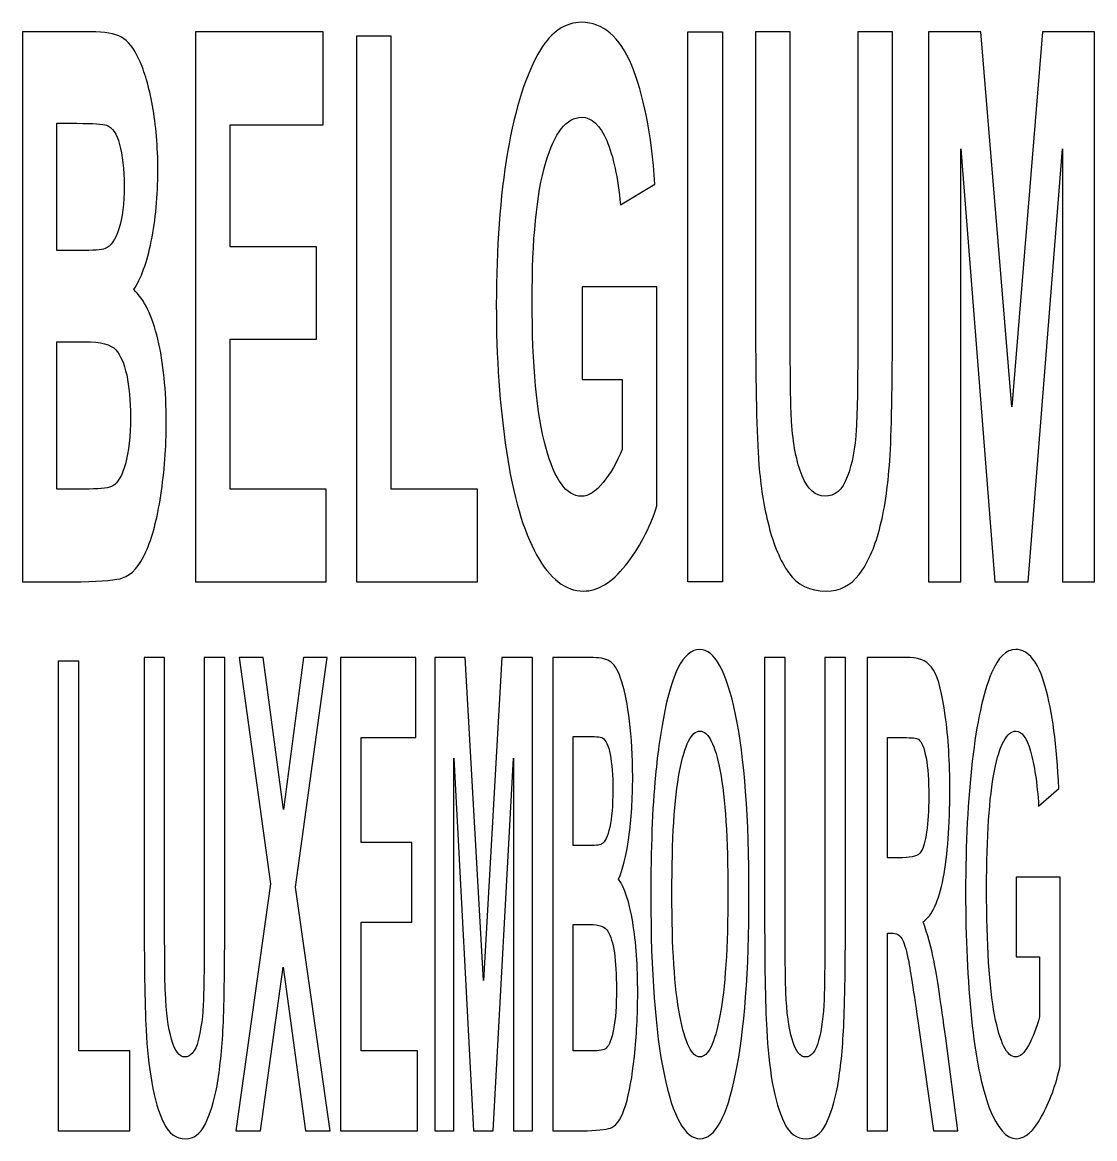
# Model space of a CAD drawing. Header units: centimetres. Extents: x -12.1 to 12.1, y -5 to 6.2.
# Drawn here: x -2.0676 to -1.8602, y 3.9107 to 4.1267 of the extents above; entities that cross this region are included whole.
import ezdxf

# ---------------------------------------------------------------- set-up
doc = ezdxf.new("R2010")
doc.units = ezdxf.units.CM
doc.header["$MEASUREMENT"] = 0
doc.layers.add('Layer 1', color=7, linetype='Continuous')

msp = doc.modelspace()

# ---------------------------------------------------------------- linework, layer by layer
at = {"layer": 'Layer 1', "color": 250}
for points, knots in [([(-1.95932, 4.05758), (-1.95932, 4.05758), (-1.95932, 4.07551), (-1.95932, 4.07551), (-1.95932, 4.07551), (-1.95932, 4.07551), (-1.94488, 4.07551), (-1.94488, 4.07551), (-1.94488, 4.07551), (-1.94488, 4.07551), (-1.94488, 4.03311), (-1.94488, 4.03311), (-1.94488, 4.03311), (-1.94628, 4.02874), (-1.94831, 4.02491), (-1.95096, 4.02161), (-1.95096, 4.02161), (-1.95364, 4.01826), (-1.95635, 4.01664), (-1.95909, 4.01664), (-1.95909, 4.01664), (-1.96255, 4.01664), (-1.96558, 4.01899), (-1.96817, 4.02365), (-1.96817, 4.02365), (-1.97073, 4.02831), (-1.97269, 4.03498), (-1.97399, 4.04368), (-1.97399, 4.04368), (-1.97528, 4.05233), (-1.97595, 4.06183), (-1.97595, 4.07202), (-1.97595, 4.07202), (-1.97595, 4.08308), (-1.97522, 4.09292), (-1.97376, 4.10155), (-1.97376, 4.10155), (-1.97231, 4.11016), (-1.97018, 4.11677), (-1.96739, 4.12137), (-1.96739, 4.12137), (-1.96526, 4.1249), (-1.96261, 4.12667), (-1.95943, 4.12667), (-1.95943, 4.12667), (-1.95533, 4.12667), (-1.95207, 4.12388), (-1.94977, 4.11834), (-1.94977, 4.11834), (-1.94747, 4.11281), (-1.94595, 4.10519), (-1.94528, 4.09537), (-1.94528, 4.09537), (-1.94528, 4.09537), (-1.95195, 4.09139), (-1.95195, 4.09139), (-1.95195, 4.09139), (-1.95245, 4.09663), (-1.95329, 4.10075), (-1.9546, 4.10378), (-1.9546, 4.10378), (-1.95588, 4.10679), (-1.95752, 4.1083), (-1.95943, 4.1083), (-1.95943, 4.1083), (-1.96238, 4.1083), (-1.96471, 4.10533), (-1.96642, 4.09936), (-1.96642, 4.09936), (-1.96817, 4.09345), (-1.96902, 4.0846), (-1.96902, 4.07289), (-1.96902, 4.07289), (-1.96902, 4.06028), (-1.96817, 4.05079), (-1.9664, 4.04447), (-1.9664, 4.04447), (-1.96465, 4.03815), (-1.96235, 4.03498), (-1.9595, 4.03498), (-1.9595, 4.03498), (-1.9581, 4.03498), (-1.9567, 4.03588), (-1.95527, 4.03766), (-1.95527, 4.03766), (-1.95384, 4.0394), (-1.95266, 4.04153), (-1.95163, 4.04406), (-1.95163, 4.04406), (-1.95163, 4.04406), (-1.95163, 4.05758), (-1.95163, 4.05758), (-1.95163, 4.05758), (-1.95163, 4.05758), (-1.95932, 4.05758), (-1.95932, 4.05758)], [0, 0, 0, 0, 0.04, 0.04, 0.04, 0.04, 0.08, 0.08, 0.08, 0.08, 0.12, 0.12, 0.12, 0.12, 0.16, 0.16, 0.16, 0.16, 0.2, 0.2, 0.2, 0.2, 0.24, 0.24, 0.24, 0.24, 0.28, 0.28, 0.28, 0.28, 0.32, 0.32, 0.32, 0.32, 0.36, 0.36, 0.36, 0.36, 0.4, 0.4, 0.4, 0.4, 0.44, 0.44, 0.44, 0.44, 0.48, 0.48, 0.48, 0.48, 0.52, 0.52, 0.52, 0.52, 0.56, 0.56, 0.56, 0.56, 0.6, 0.6, 0.6, 0.6, 0.64, 0.64, 0.64, 0.64, 0.68, 0.68, 0.68, 0.68, 0.72, 0.72, 0.72, 0.72, 0.76, 0.76, 0.76, 0.76, 0.8, 0.8, 0.8, 0.8, 0.84, 0.84, 0.84, 0.84, 0.88, 0.88, 0.88, 0.88, 0.92, 0.92, 0.92, 0.92, 1, 1, 1, 1]), ([(-2.06761, 4.12484), (-2.06761, 4.12484), (-2.05434, 4.12484), (-2.05434, 4.12484), (-2.05434, 4.12484), (-2.05171, 4.12484), (-2.04973, 4.12449), (-2.04845, 4.12379), (-2.04845, 4.12379), (-2.04714, 4.12312), (-2.04601, 4.12164), (-2.04499, 4.11942), (-2.04499, 4.11942), (-2.04397, 4.11721), (-2.04312, 4.11421), (-2.04243, 4.11051), (-2.04243, 4.11051), (-2.04176, 4.10681), (-2.0414, 4.10265), (-2.0414, 4.09805), (-2.0414, 4.09805), (-2.0414, 4.09307), (-2.04184, 4.0885), (-2.04268, 4.08434), (-2.04268, 4.08434), (-2.0435, 4.0802), (-2.04464, 4.07706), (-2.04607, 4.07498), (-2.04607, 4.07498), (-2.04405, 4.07309), (-2.04251, 4.06989), (-2.0414, 4.06535), (-2.0414, 4.06535), (-2.04033, 4.06078), (-2.03978, 4.05545), (-2.03978, 4.04931), (-2.03978, 4.04931), (-2.03978, 4.04447), (-2.04013, 4.03976), (-2.04083, 4.03515), (-2.04083, 4.03515), (-2.04152, 4.03058), (-2.04249, 4.02694), (-2.04371, 4.02423), (-2.04371, 4.02423), (-2.04493, 4.0215), (-2.04644, 4.0198), (-2.04822, 4.01917), (-2.04822, 4.01917), (-2.04933, 4.01879), (-2.052, 4.01856), (-2.05629, 4.01843), (-2.05629, 4.01843), (-2.05629, 4.01843), (-2.06761, 4.01843), (-2.06761, 4.01843), (-2.06761, 4.01843), (-2.06761, 4.01843), (-2.06761, 4.12484), (-2.06761, 4.12484)], [0, 0, 0, 0, 0.0625, 0.0625, 0.0625, 0.0625, 0.125, 0.125, 0.125, 0.125, 0.1875, 0.1875, 0.1875, 0.1875, 0.25, 0.25, 0.25, 0.25, 0.3125, 0.3125, 0.3125, 0.3125, 0.375, 0.375, 0.375, 0.375, 0.4375, 0.4375, 0.4375, 0.4375, 0.5, 0.5, 0.5, 0.5, 0.5625, 0.5625, 0.5625, 0.5625, 0.625, 0.625, 0.625, 0.625, 0.6875, 0.6875, 0.6875, 0.6875, 0.75, 0.75, 0.75, 0.75, 0.8125, 0.8125, 0.8125, 0.8125, 0.875, 0.875, 0.875, 0.875, 1, 1, 1, 1]), ([(-2.03412, 4.01843), (-2.03412, 4.01843), (-2.03412, 4.12484), (-2.03412, 4.12484), (-2.03412, 4.12484), (-2.03412, 4.12484), (-2.00946, 4.12484), (-2.00946, 4.12484), (-2.00946, 4.12484), (-2.00946, 4.12484), (-2.00946, 4.10687), (-2.00946, 4.10687), (-2.00946, 4.10687), (-2.00946, 4.10687), (-2.0274, 4.10687), (-2.0274, 4.10687), (-2.0274, 4.10687), (-2.0274, 4.10687), (-2.0274, 4.08325), (-2.0274, 4.08325), (-2.0274, 4.08325), (-2.0274, 4.08325), (-2.01072, 4.08325), (-2.01072, 4.08325), (-2.01072, 4.08325), (-2.01072, 4.08325), (-2.01072, 4.06535), (-2.01072, 4.06535), (-2.01072, 4.06535), (-2.01072, 4.06535), (-2.0274, 4.06535), (-2.0274, 4.06535), (-2.0274, 4.06535), (-2.0274, 4.06535), (-2.0274, 4.03638), (-2.0274, 4.03638), (-2.0274, 4.03638), (-2.0274, 4.03638), (-2.00885, 4.03638), (-2.00885, 4.03638), (-2.00885, 4.03638), (-2.00885, 4.03638), (-2.00885, 4.01843), (-2.00885, 4.01843), (-2.00885, 4.01843), (-2.00885, 4.01843), (-2.03412, 4.01843), (-2.03412, 4.01843)], [0, 0, 0, 0, 0.076923, 0.076923, 0.076923, 0.076923, 0.153846, 0.153846, 0.153846, 0.153846, 0.230769, 0.230769, 0.230769, 0.230769, 0.307692, 0.307692, 0.307692, 0.307692, 0.384615, 0.384615, 0.384615, 0.384615, 0.461538, 0.461538, 0.461538, 0.461538, 0.538462, 0.538462, 0.538462, 0.538462, 0.615385, 0.615385, 0.615385, 0.615385, 0.692308, 0.692308, 0.692308, 0.692308, 0.769231, 0.769231, 0.769231, 0.769231, 0.846154, 0.846154, 0.846154, 0.846154, 1, 1, 1, 1]), ([(-2.00297, 4.01843), (-2.00297, 4.01843), (-2.00297, 4.124), (-2.00297, 4.124), (-2.00297, 4.124), (-2.00297, 4.124), (-1.99625, 4.124), (-1.99625, 4.124), (-1.99625, 4.124), (-1.99625, 4.124), (-1.99625, 4.03638), (-1.99625, 4.03638), (-1.99625, 4.03638), (-1.99625, 4.03638), (-1.97959, 4.03638), (-1.97959, 4.03638), (-1.97959, 4.03638), (-1.97959, 4.03638), (-1.97959, 4.01843), (-1.97959, 4.01843), (-1.97959, 4.01843), (-1.97959, 4.01843), (-2.00297, 4.01843), (-2.00297, 4.01843)], [0, 0, 0, 0, 0.142857, 0.142857, 0.142857, 0.142857, 0.285714, 0.285714, 0.285714, 0.285714, 0.428571, 0.428571, 0.428571, 0.428571, 0.571429, 0.571429, 0.571429, 0.571429, 0.714286, 0.714286, 0.714286, 0.714286, 1, 1, 1, 1]), ([(-1.93888, 4.01843), (-1.93888, 4.01843), (-1.93218, 4.01843), (-1.93218, 4.01843), (-1.93218, 4.01843), (-1.93218, 4.01843), (-1.93218, 4.12484), (-1.93218, 4.12484), (-1.93218, 4.12484), (-1.93218, 4.12484), (-1.93888, 4.12484), (-1.93888, 4.12484), (-1.93888, 4.12484), (-1.93888, 4.12484), (-1.93888, 4.01843), (-1.93888, 4.01843)], [0, 0, 0, 0, 0.2, 0.2, 0.2, 0.2, 0.4, 0.4, 0.4, 0.4, 0.6, 0.6, 0.6, 0.6, 1, 1, 1, 1]), ([(-1.9258, 4.12484), (-1.9258, 4.12484), (-1.91911, 4.12484), (-1.91911, 4.12484), (-1.91911, 4.12484), (-1.91911, 4.12484), (-1.91911, 4.06721), (-1.91911, 4.06721), (-1.91911, 4.06721), (-1.91911, 4.05807), (-1.91902, 4.05216), (-1.91885, 4.04942), (-1.91885, 4.04942), (-1.91858, 4.04508), (-1.91788, 4.04159), (-1.91681, 4.03894), (-1.91681, 4.03894), (-1.91573, 4.03631), (-1.91424, 4.03498), (-1.91238, 4.03498), (-1.91238, 4.03498), (-1.91046, 4.03498), (-1.90903, 4.03623), (-1.90807, 4.03873), (-1.90807, 4.03873), (-1.90711, 4.04124), (-1.90653, 4.0443), (-1.90633, 4.04791), (-1.90633, 4.04791), (-1.90612, 4.05155), (-1.90604, 4.05758), (-1.90604, 4.06599), (-1.90604, 4.06599), (-1.90604, 4.06599), (-1.90604, 4.12484), (-1.90604, 4.12484), (-1.90604, 4.12484), (-1.90604, 4.12484), (-1.89933, 4.12484), (-1.89933, 4.12484), (-1.89933, 4.12484), (-1.89933, 4.12484), (-1.89933, 4.06896), (-1.89933, 4.06896), (-1.89933, 4.06896), (-1.89933, 4.05617), (-1.89951, 4.04718), (-1.89986, 4.04191), (-1.89986, 4.04191), (-1.90024, 4.03661), (-1.90088, 4.03215), (-1.90187, 4.02855), (-1.90187, 4.02855), (-1.90283, 4.02491), (-1.90414, 4.02202), (-1.90577, 4.01986), (-1.90577, 4.01986), (-1.9074, 4.01771), (-1.90953, 4.01664), (-1.91214, 4.01664), (-1.91214, 4.01664), (-1.91532, 4.01664), (-1.91777, 4.0178), (-1.9194, 4.02018), (-1.9194, 4.02018), (-1.92103, 4.02249), (-1.92231, 4.02554), (-1.92327, 4.0293), (-1.92327, 4.0293), (-1.92423, 4.03305), (-1.92484, 4.03699), (-1.92516, 4.04109), (-1.92516, 4.04109), (-1.9256, 4.04718), (-1.9258, 4.05617), (-1.9258, 4.06808), (-1.9258, 4.06808), (-1.9258, 4.06808), (-1.9258, 4.12484), (-1.9258, 4.12484)], [0, 0, 0, 0, 0.047619, 0.047619, 0.047619, 0.047619, 0.095238, 0.095238, 0.095238, 0.095238, 0.142857, 0.142857, 0.142857, 0.142857, 0.190476, 0.190476, 0.190476, 0.190476, 0.238095, 0.238095, 0.238095, 0.238095, 0.285714, 0.285714, 0.285714, 0.285714, 0.333333, 0.333333, 0.333333, 0.333333, 0.380952, 0.380952, 0.380952, 0.380952, 0.428571, 0.428571, 0.428571, 0.428571, 0.47619, 0.47619, 0.47619, 0.47619, 0.52381, 0.52381, 0.52381, 0.52381, 0.571429, 0.571429, 0.571429, 0.571429, 0.619048, 0.619048, 0.619048, 0.619048, 0.666667, 0.666667, 0.666667, 0.666667, 0.714286, 0.714286, 0.714286, 0.714286, 0.761905, 0.761905, 0.761905, 0.761905, 0.809524, 0.809524, 0.809524, 0.809524, 0.857143, 0.857143, 0.857143, 0.857143, 0.904762, 0.904762, 0.904762, 0.904762, 1, 1, 1, 1]), ([(-1.89234, 4.01843), (-1.89234, 4.01843), (-1.89234, 4.12484), (-1.89234, 4.12484), (-1.89234, 4.12484), (-1.89234, 4.12484), (-1.88227, 4.12484), (-1.88227, 4.12484), (-1.88227, 4.12484), (-1.88227, 4.12484), (-1.87627, 4.05228), (-1.87627, 4.05228), (-1.87627, 4.05228), (-1.87627, 4.05228), (-1.8703, 4.12484), (-1.8703, 4.12484), (-1.8703, 4.12484), (-1.8703, 4.12484), (-1.86023, 4.12484), (-1.86023, 4.12484), (-1.86023, 4.12484), (-1.86023, 4.12484), (-1.86023, 4.01843), (-1.86023, 4.01843), (-1.86023, 4.01843), (-1.86023, 4.01843), (-1.86646, 4.01843), (-1.86646, 4.01843), (-1.86646, 4.01843), (-1.86646, 4.01843), (-1.86646, 4.10221), (-1.86646, 4.10221), (-1.86646, 4.10221), (-1.86646, 4.10221), (-1.87307, 4.01843), (-1.87307, 4.01843), (-1.87307, 4.01843), (-1.87307, 4.01843), (-1.87953, 4.01843), (-1.87953, 4.01843), (-1.87953, 4.01843), (-1.87953, 4.01843), (-1.88612, 4.10221), (-1.88612, 4.10221), (-1.88612, 4.10221), (-1.88612, 4.10221), (-1.88612, 4.01843), (-1.88612, 4.01843), (-1.88612, 4.01843), (-1.88612, 4.01843), (-1.89234, 4.01843), (-1.89234, 4.01843)], [0, 0, 0, 0, 0.071429, 0.071429, 0.071429, 0.071429, 0.142857, 0.142857, 0.142857, 0.142857, 0.214286, 0.214286, 0.214286, 0.214286, 0.285714, 0.285714, 0.285714, 0.285714, 0.357143, 0.357143, 0.357143, 0.357143, 0.428571, 0.428571, 0.428571, 0.428571, 0.5, 0.5, 0.5, 0.5, 0.571429, 0.571429, 0.571429, 0.571429, 0.642857, 0.642857, 0.642857, 0.642857, 0.714286, 0.714286, 0.714286, 0.714286, 0.785714, 0.785714, 0.785714, 0.785714, 0.857143, 0.857143, 0.857143, 0.857143, 1, 1, 1, 1]), ([(-2.06092, 4.10713), (-2.06092, 4.10713), (-2.06092, 4.08253), (-2.06092, 4.08253), (-2.06092, 4.08253), (-2.06092, 4.08253), (-2.05652, 4.08253), (-2.05652, 4.08253), (-2.05652, 4.08253), (-2.0539, 4.08253), (-2.05227, 4.08264), (-2.05162, 4.08291), (-2.05162, 4.08291), (-2.05049, 4.08335), (-2.04958, 4.08462), (-2.04892, 4.08672), (-2.04892, 4.08672), (-2.04828, 4.08882), (-2.04793, 4.09158), (-2.04793, 4.09502), (-2.04793, 4.09502), (-2.04793, 4.09831), (-2.04825, 4.10099), (-2.0488, 4.10306), (-2.0488, 4.10306), (-2.04935, 4.1051), (-2.0502, 4.10635), (-2.05133, 4.10675), (-2.05133, 4.10675), (-2.05198, 4.10702), (-2.0539, 4.10713), (-2.05707, 4.10713), (-2.05707, 4.10713), (-2.05707, 4.10713), (-2.06092, 4.10713), (-2.06092, 4.10713)], [0, 0, 0, 0, 0.1, 0.1, 0.1, 0.1, 0.2, 0.2, 0.2, 0.2, 0.3, 0.3, 0.3, 0.3, 0.4, 0.4, 0.4, 0.4, 0.5, 0.5, 0.5, 0.5, 0.6, 0.6, 0.6, 0.6, 0.7, 0.7, 0.7, 0.7, 0.8, 0.8, 0.8, 0.8, 1, 1, 1, 1]), ([(-2.06092, 4.06486), (-2.06092, 4.06486), (-2.06092, 4.03638), (-2.06092, 4.03638), (-2.06092, 4.03638), (-2.06092, 4.03638), (-2.05469, 4.03638), (-2.05469, 4.03638), (-2.05469, 4.03638), (-2.05227, 4.03638), (-2.05072, 4.03661), (-2.05008, 4.03701), (-2.05008, 4.03701), (-2.0491, 4.0376), (-2.04828, 4.03903), (-2.04767, 4.04127), (-2.04767, 4.04127), (-2.04703, 4.04354), (-2.0467, 4.04654), (-2.0467, 4.05032), (-2.0467, 4.05032), (-2.0467, 4.0535), (-2.04697, 4.05623), (-2.04743, 4.05845), (-2.04743, 4.05845), (-2.04793, 4.06069), (-2.04863, 4.06229), (-2.04953, 4.06331), (-2.04953, 4.06331), (-2.05046, 4.06433), (-2.05244, 4.06486), (-2.0555, 4.06486), (-2.0555, 4.06486), (-2.0555, 4.06486), (-2.06092, 4.06486), (-2.06092, 4.06486)], [0, 0, 0, 0, 0.1, 0.1, 0.1, 0.1, 0.2, 0.2, 0.2, 0.2, 0.3, 0.3, 0.3, 0.3, 0.4, 0.4, 0.4, 0.4, 0.5, 0.5, 0.5, 0.5, 0.6, 0.6, 0.6, 0.6, 0.7, 0.7, 0.7, 0.7, 0.8, 0.8, 0.8, 0.8, 1, 1, 1, 1]), ([(-1.94607, 3.95746), (-1.94607, 3.96678), (-1.94578, 3.97461), (-1.94517, 3.98094), (-1.94517, 3.98094), (-1.94473, 3.98559), (-1.94412, 3.98976), (-1.94336, 3.99348), (-1.94336, 3.99348), (-1.9426, 3.99718), (-1.94176, 3.99992), (-1.94083, 4.00172), (-1.94083, 4.00172), (-1.93961, 4.00414), (-1.93821, 4.00534), (-1.93661, 4.00534), (-1.93661, 4.00534), (-1.93372, 4.00534), (-1.93143, 4.00114), (-1.92968, 3.99278), (-1.92968, 3.99278), (-1.92796, 3.98443), (-1.92708, 3.97278), (-1.92708, 3.95787), (-1.92708, 3.95787), (-1.92708, 3.94311), (-1.92796, 3.93155), (-1.92968, 3.92319), (-1.92968, 3.92319), (-1.93139, 3.91486), (-1.93366, 3.9107), (-1.93658, 3.9107), (-1.93658, 3.9107), (-1.93946, 3.9107), (-1.94179, 3.91486), (-1.94351, 3.92317), (-1.94351, 3.92317), (-1.94519, 3.93146), (-1.94607, 3.9429), (-1.94607, 3.95746)], [0, 0, 0, 0, 0.090909, 0.090909, 0.090909, 0.090909, 0.181818, 0.181818, 0.181818, 0.181818, 0.272727, 0.272727, 0.272727, 0.272727, 0.363636, 0.363636, 0.363636, 0.363636, 0.454545, 0.454545, 0.454545, 0.454545, 0.545455, 0.545455, 0.545455, 0.545455, 0.636364, 0.636364, 0.636364, 0.636364, 0.727273, 0.727273, 0.727273, 0.727273, 0.818182, 0.818182, 0.818182, 0.818182, 1, 1, 1, 1]), ([(-1.8754, 3.94591), (-1.8754, 3.94591), (-1.8754, 3.96131), (-1.8754, 3.96131), (-1.8754, 3.96131), (-1.8754, 3.96131), (-1.86689, 3.96131), (-1.86689, 3.96131), (-1.86689, 3.96131), (-1.86689, 3.96131), (-1.86689, 3.92485), (-1.86689, 3.92485), (-1.86689, 3.92485), (-1.86771, 3.92113), (-1.86891, 3.91783), (-1.87051, 3.91498), (-1.87051, 3.91498), (-1.87208, 3.91213), (-1.87366, 3.9107), (-1.87528, 3.9107), (-1.87528, 3.9107), (-1.8773, 3.9107), (-1.87909, 3.91268), (-1.88061, 3.91669), (-1.88061, 3.91669), (-1.88212, 3.92075), (-1.88329, 3.92648), (-1.88405, 3.93394), (-1.88405, 3.93394), (-1.88483, 3.94142), (-1.88519, 3.94955), (-1.88519, 3.95831), (-1.88519, 3.95831), (-1.88519, 3.96786), (-1.88475, 3.97636), (-1.8839, 3.98373), (-1.8839, 3.98373), (-1.88306, 3.99115), (-1.8818, 3.99683), (-1.88018, 4.0008), (-1.88018, 4.0008), (-1.87892, 4.00382), (-1.87735, 4.00534), (-1.87545, 4.00534), (-1.87545, 4.00534), (-1.87304, 4.00534), (-1.87115, 4.00295), (-1.86978, 3.99817), (-1.86978, 3.99817), (-1.86841, 3.9934), (-1.86754, 3.98685), (-1.86716, 3.97843), (-1.86716, 3.97843), (-1.86716, 3.97843), (-1.87106, 3.97503), (-1.87106, 3.97503), (-1.87106, 3.97503), (-1.87135, 3.97948), (-1.87187, 3.98303), (-1.87263, 3.98565), (-1.87263, 3.98565), (-1.87339, 3.98824), (-1.87435, 3.98955), (-1.87545, 3.98955), (-1.87545, 3.98955), (-1.8772, 3.98955), (-1.87857, 3.98699), (-1.87962, 3.98187), (-1.87962, 3.98187), (-1.88061, 3.97674), (-1.88113, 3.96914), (-1.88113, 3.9591), (-1.88113, 3.9591), (-1.88113, 3.9482), (-1.88061, 3.94005), (-1.87959, 3.93463), (-1.87959, 3.93463), (-1.87854, 3.92919), (-1.87718, 3.92651), (-1.87551, 3.92651), (-1.87551, 3.92651), (-1.8747, 3.92651), (-1.87385, 3.92723), (-1.87301, 3.92875), (-1.87301, 3.92875), (-1.87219, 3.93026), (-1.87147, 3.93213), (-1.87089, 3.93428), (-1.87089, 3.93428), (-1.87089, 3.93428), (-1.87089, 3.94591), (-1.87089, 3.94591), (-1.87089, 3.94591), (-1.87089, 3.94591), (-1.8754, 3.94591), (-1.8754, 3.94591)], [0, 0, 0, 0, 0.04, 0.04, 0.04, 0.04, 0.08, 0.08, 0.08, 0.08, 0.12, 0.12, 0.12, 0.12, 0.16, 0.16, 0.16, 0.16, 0.2, 0.2, 0.2, 0.2, 0.24, 0.24, 0.24, 0.24, 0.28, 0.28, 0.28, 0.28, 0.32, 0.32, 0.32, 0.32, 0.36, 0.36, 0.36, 0.36, 0.4, 0.4, 0.4, 0.4, 0.44, 0.44, 0.44, 0.44, 0.48, 0.48, 0.48, 0.48, 0.52, 0.52, 0.52, 0.52, 0.56, 0.56, 0.56, 0.56, 0.6, 0.6, 0.6, 0.6, 0.64, 0.64, 0.64, 0.64, 0.68, 0.68, 0.68, 0.68, 0.72, 0.72, 0.72, 0.72, 0.76, 0.76, 0.76, 0.76, 0.8, 0.8, 0.8, 0.8, 0.84, 0.84, 0.84, 0.84, 0.88, 0.88, 0.88, 0.88, 0.92, 0.92, 0.92, 0.92, 1, 1, 1, 1]), ([(-2.06065, 3.91224), (-2.06065, 3.91224), (-2.06065, 4.00307), (-2.06065, 4.00307), (-2.06065, 4.00307), (-2.06065, 4.00307), (-2.05669, 4.00307), (-2.05669, 4.00307), (-2.05669, 4.00307), (-2.05669, 4.00307), (-2.05669, 3.92767), (-2.05669, 3.92767), (-2.05669, 3.92767), (-2.05669, 3.92767), (-2.04685, 3.92767), (-2.04685, 3.92767), (-2.04685, 3.92767), (-2.04685, 3.92767), (-2.04685, 3.91224), (-2.04685, 3.91224), (-2.04685, 3.91224), (-2.04685, 3.91224), (-2.06065, 3.91224), (-2.06065, 3.91224)], [0, 0, 0, 0, 0.142857, 0.142857, 0.142857, 0.142857, 0.285714, 0.285714, 0.285714, 0.285714, 0.428571, 0.428571, 0.428571, 0.428571, 0.571429, 0.571429, 0.571429, 0.571429, 0.714286, 0.714286, 0.714286, 0.714286, 1, 1, 1, 1]), ([(-2.04405, 4.00376), (-2.04405, 4.00376), (-2.04009, 4.00376), (-2.04009, 4.00376), (-2.04009, 4.00376), (-2.04009, 4.00376), (-2.04009, 3.9542), (-2.04009, 3.9542), (-2.04009, 3.9542), (-2.04009, 3.94634), (-2.04007, 3.94124), (-2.03995, 3.93891), (-2.03995, 3.93891), (-2.0398, 3.93516), (-2.0394, 3.93216), (-2.03875, 3.92992), (-2.03875, 3.92992), (-2.03812, 3.92761), (-2.03724, 3.92651), (-2.03616, 3.92651), (-2.03616, 3.92651), (-2.035, 3.92651), (-2.03418, 3.92756), (-2.0336, 3.92969), (-2.0336, 3.92969), (-2.03305, 3.93187), (-2.03267, 3.93449), (-2.03258, 3.9376), (-2.03258, 3.9376), (-2.03247, 3.94072), (-2.03244, 3.94591), (-2.03244, 3.95315), (-2.03244, 3.95315), (-2.03244, 3.95315), (-2.03244, 4.00376), (-2.03244, 4.00376), (-2.03244, 4.00376), (-2.03244, 4.00376), (-2.02845, 4.00376), (-2.02845, 4.00376), (-2.02845, 4.00376), (-2.02845, 4.00376), (-2.02845, 3.95572), (-2.02845, 3.95572), (-2.02845, 3.95572), (-2.02845, 3.94471), (-2.02856, 3.93697), (-2.02877, 3.93242), (-2.02877, 3.93242), (-2.029, 3.92788), (-2.02941, 3.92406), (-2.02996, 3.92094), (-2.02996, 3.92094), (-2.03054, 3.9178), (-2.0313, 3.91533), (-2.03226, 3.91347), (-2.03226, 3.91347), (-2.03319, 3.9116), (-2.03448, 3.9107), (-2.03605, 3.9107), (-2.03605, 3.9107), (-2.03788, 3.9107), (-2.03931, 3.91169), (-2.04027, 3.91373), (-2.04027, 3.91373), (-2.04123, 3.91574), (-2.04202, 3.91835), (-2.04257, 3.92159), (-2.04257, 3.92159), (-2.04312, 3.92482), (-2.0435, 3.9282), (-2.04367, 3.93175), (-2.04367, 3.93175), (-2.04394, 3.93699), (-2.04405, 3.94471), (-2.04405, 3.95496), (-2.04405, 3.95496), (-2.04405, 3.95496), (-2.04405, 4.00376), (-2.04405, 4.00376)], [0, 0, 0, 0, 0.047619, 0.047619, 0.047619, 0.047619, 0.095238, 0.095238, 0.095238, 0.095238, 0.142857, 0.142857, 0.142857, 0.142857, 0.190476, 0.190476, 0.190476, 0.190476, 0.238095, 0.238095, 0.238095, 0.238095, 0.285714, 0.285714, 0.285714, 0.285714, 0.333333, 0.333333, 0.333333, 0.333333, 0.380952, 0.380952, 0.380952, 0.380952, 0.428571, 0.428571, 0.428571, 0.428571, 0.47619, 0.47619, 0.47619, 0.47619, 0.52381, 0.52381, 0.52381, 0.52381, 0.571429, 0.571429, 0.571429, 0.571429, 0.619048, 0.619048, 0.619048, 0.619048, 0.666667, 0.666667, 0.666667, 0.666667, 0.714286, 0.714286, 0.714286, 0.714286, 0.761905, 0.761905, 0.761905, 0.761905, 0.809524, 0.809524, 0.809524, 0.809524, 0.857143, 0.857143, 0.857143, 0.857143, 0.904762, 0.904762, 0.904762, 0.904762, 1, 1, 1, 1]), ([(-2.02629, 3.91224), (-2.02629, 3.91224), (-2.0196, 3.96003), (-2.0196, 3.96003), (-2.0196, 3.96003), (-2.0196, 3.96003), (-2.02566, 4.00376), (-2.02566, 4.00376), (-2.02566, 4.00376), (-2.02566, 4.00376), (-2.02102, 4.00376), (-2.02102, 4.00376), (-2.02102, 4.00376), (-2.02102, 4.00376), (-2.01712, 3.97438), (-2.01712, 3.97438), (-2.01712, 3.97438), (-2.01712, 3.97438), (-2.01325, 4.00376), (-2.01325, 4.00376), (-2.01325, 4.00376), (-2.01325, 4.00376), (-2.00868, 4.00376), (-2.00868, 4.00376), (-2.00868, 4.00376), (-2.00868, 4.00376), (-2.01476, 3.95933), (-2.01476, 3.95933), (-2.01476, 3.95933), (-2.01476, 3.95933), (-2.00807, 3.91224), (-2.00807, 3.91224), (-2.00807, 3.91224), (-2.00807, 3.91224), (-2.01284, 3.91224), (-2.01284, 3.91224), (-2.01284, 3.91224), (-2.01284, 3.91224), (-2.01718, 3.94389), (-2.01718, 3.94389), (-2.01718, 3.94389), (-2.01718, 3.94389), (-2.02155, 3.91224), (-2.02155, 3.91224), (-2.02155, 3.91224), (-2.02155, 3.91224), (-2.02629, 3.91224), (-2.02629, 3.91224)], [0, 0, 0, 0, 0.076923, 0.076923, 0.076923, 0.076923, 0.153846, 0.153846, 0.153846, 0.153846, 0.230769, 0.230769, 0.230769, 0.230769, 0.307692, 0.307692, 0.307692, 0.307692, 0.384615, 0.384615, 0.384615, 0.384615, 0.461538, 0.461538, 0.461538, 0.461538, 0.538462, 0.538462, 0.538462, 0.538462, 0.615385, 0.615385, 0.615385, 0.615385, 0.692308, 0.692308, 0.692308, 0.692308, 0.769231, 0.769231, 0.769231, 0.769231, 0.846154, 0.846154, 0.846154, 0.846154, 1, 1, 1, 1]), ([(-2.00605, 3.91224), (-2.00605, 3.91224), (-2.00605, 4.00376), (-2.00605, 4.00376), (-2.00605, 4.00376), (-2.00605, 4.00376), (-1.99152, 4.00376), (-1.99152, 4.00376), (-1.99152, 4.00376), (-1.99152, 4.00376), (-1.99152, 3.9883), (-1.99152, 3.9883), (-1.99152, 3.9883), (-1.99152, 3.9883), (-2.0021, 3.9883), (-2.0021, 3.9883), (-2.0021, 3.9883), (-2.0021, 3.9883), (-2.0021, 3.968), (-2.0021, 3.968), (-2.0021, 3.968), (-2.0021, 3.968), (-1.99228, 3.968), (-1.99228, 3.968), (-1.99228, 3.968), (-1.99228, 3.968), (-1.99228, 3.9526), (-1.99228, 3.9526), (-1.99228, 3.9526), (-1.99228, 3.9526), (-2.0021, 3.9526), (-2.0021, 3.9526), (-2.0021, 3.9526), (-2.0021, 3.9526), (-2.0021, 3.92767), (-2.0021, 3.92767), (-2.0021, 3.92767), (-2.0021, 3.92767), (-1.99118, 3.92767), (-1.99118, 3.92767), (-1.99118, 3.92767), (-1.99118, 3.92767), (-1.99118, 3.91224), (-1.99118, 3.91224), (-1.99118, 3.91224), (-1.99118, 3.91224), (-2.00605, 3.91224), (-2.00605, 3.91224)], [0, 0, 0, 0, 0.076923, 0.076923, 0.076923, 0.076923, 0.153846, 0.153846, 0.153846, 0.153846, 0.230769, 0.230769, 0.230769, 0.230769, 0.307692, 0.307692, 0.307692, 0.307692, 0.384615, 0.384615, 0.384615, 0.384615, 0.461538, 0.461538, 0.461538, 0.461538, 0.538462, 0.538462, 0.538462, 0.538462, 0.615385, 0.615385, 0.615385, 0.615385, 0.692308, 0.692308, 0.692308, 0.692308, 0.769231, 0.769231, 0.769231, 0.769231, 0.846154, 0.846154, 0.846154, 0.846154, 1, 1, 1, 1]), ([(-1.98786, 3.91224), (-1.98786, 3.91224), (-1.98786, 4.00376), (-1.98786, 4.00376), (-1.98786, 4.00376), (-1.98786, 4.00376), (-1.98194, 4.00376), (-1.98194, 4.00376), (-1.98194, 4.00376), (-1.98194, 4.00376), (-1.97843, 3.94133), (-1.97843, 3.94133), (-1.97843, 3.94133), (-1.97843, 3.94133), (-1.9749, 4.00376), (-1.9749, 4.00376), (-1.9749, 4.00376), (-1.9749, 4.00376), (-1.96896, 4.00376), (-1.96896, 4.00376), (-1.96896, 4.00376), (-1.96896, 4.00376), (-1.96896, 3.91224), (-1.96896, 3.91224), (-1.96896, 3.91224), (-1.96896, 3.91224), (-1.97263, 3.91224), (-1.97263, 3.91224), (-1.97263, 3.91224), (-1.97263, 3.91224), (-1.97263, 3.98431), (-1.97263, 3.98431), (-1.97263, 3.98431), (-1.97263, 3.98431), (-1.97653, 3.91224), (-1.97653, 3.91224), (-1.97653, 3.91224), (-1.97653, 3.91224), (-1.98034, 3.91224), (-1.98034, 3.91224), (-1.98034, 3.91224), (-1.98034, 3.91224), (-1.98419, 3.98431), (-1.98419, 3.98431), (-1.98419, 3.98431), (-1.98419, 3.98431), (-1.98419, 3.91224), (-1.98419, 3.91224), (-1.98419, 3.91224), (-1.98419, 3.91224), (-1.98786, 3.91224), (-1.98786, 3.91224)], [0, 0, 0, 0, 0.071429, 0.071429, 0.071429, 0.071429, 0.142857, 0.142857, 0.142857, 0.142857, 0.214286, 0.214286, 0.214286, 0.214286, 0.285714, 0.285714, 0.285714, 0.285714, 0.357143, 0.357143, 0.357143, 0.357143, 0.428571, 0.428571, 0.428571, 0.428571, 0.5, 0.5, 0.5, 0.5, 0.571429, 0.571429, 0.571429, 0.571429, 0.642857, 0.642857, 0.642857, 0.642857, 0.714286, 0.714286, 0.714286, 0.714286, 0.785714, 0.785714, 0.785714, 0.785714, 0.857143, 0.857143, 0.857143, 0.857143, 1, 1, 1, 1]), ([(-1.96503, 4.00376), (-1.96503, 4.00376), (-1.9572, 4.00376), (-1.9572, 4.00376), (-1.9572, 4.00376), (-1.95562, 4.00376), (-1.95449, 4.00347), (-1.95373, 4.00289), (-1.95373, 4.00289), (-1.95297, 4.00228), (-1.9523, 4.00103), (-1.95167, 3.9991), (-1.95167, 3.9991), (-1.95108, 3.99718), (-1.95058, 3.99462), (-1.95018, 3.99144), (-1.95018, 3.99144), (-1.9498, 3.98827), (-1.94957, 3.98472), (-1.94957, 3.98073), (-1.94957, 3.98073), (-1.94957, 3.97645), (-1.94982, 3.97252), (-1.95032, 3.96897), (-1.95032, 3.96897), (-1.95082, 3.96539), (-1.95148, 3.96268), (-1.95233, 3.9609), (-1.95233, 3.9609), (-1.95114, 3.95927), (-1.9502, 3.9565), (-1.94957, 3.9526), (-1.94957, 3.9526), (-1.94892, 3.94867), (-1.9486, 3.94406), (-1.9486, 3.9388), (-1.9486, 3.9388), (-1.9486, 3.93463), (-1.94883, 3.93056), (-1.94925, 3.92662), (-1.94925, 3.92662), (-1.94965, 3.92269), (-1.9502, 3.91958), (-1.95093, 3.91722), (-1.95093, 3.91722), (-1.95163, 3.91486), (-1.95253, 3.91341), (-1.95358, 3.91288), (-1.95358, 3.91288), (-1.95426, 3.91256), (-1.95583, 3.91233), (-1.95836, 3.91224), (-1.95836, 3.91224), (-1.95836, 3.91224), (-1.96503, 3.91224), (-1.96503, 3.91224), (-1.96503, 3.91224), (-1.96503, 3.91224), (-1.96503, 4.00376), (-1.96503, 4.00376)], [0, 0, 0, 0, 0.0625, 0.0625, 0.0625, 0.0625, 0.125, 0.125, 0.125, 0.125, 0.1875, 0.1875, 0.1875, 0.1875, 0.25, 0.25, 0.25, 0.25, 0.3125, 0.3125, 0.3125, 0.3125, 0.375, 0.375, 0.375, 0.375, 0.4375, 0.4375, 0.4375, 0.4375, 0.5, 0.5, 0.5, 0.5, 0.5625, 0.5625, 0.5625, 0.5625, 0.625, 0.625, 0.625, 0.625, 0.6875, 0.6875, 0.6875, 0.6875, 0.75, 0.75, 0.75, 0.75, 0.8125, 0.8125, 0.8125, 0.8125, 0.875, 0.875, 0.875, 0.875, 1, 1, 1, 1]), ([(-1.92406, 4.00376), (-1.92406, 4.00376), (-1.92009, 4.00376), (-1.92009, 4.00376), (-1.92009, 4.00376), (-1.92009, 4.00376), (-1.92009, 3.9542), (-1.92009, 3.9542), (-1.92009, 3.9542), (-1.92009, 3.94634), (-1.92004, 3.94124), (-1.91995, 3.93891), (-1.91995, 3.93891), (-1.91978, 3.93516), (-1.9194, 3.93216), (-1.91873, 3.92992), (-1.91873, 3.92992), (-1.91809, 3.92761), (-1.91725, 3.92651), (-1.91611, 3.92651), (-1.91611, 3.92651), (-1.915, 3.92651), (-1.91416, 3.92756), (-1.91361, 3.92969), (-1.91361, 3.92969), (-1.91302, 3.93187), (-1.91267, 3.93449), (-1.91256, 3.9376), (-1.91256, 3.9376), (-1.91244, 3.94072), (-1.91241, 3.94591), (-1.91241, 3.95315), (-1.91241, 3.95315), (-1.91241, 3.95315), (-1.91241, 4.00376), (-1.91241, 4.00376), (-1.91241, 4.00376), (-1.91241, 4.00376), (-1.90842, 4.00376), (-1.90842, 4.00376), (-1.90842, 4.00376), (-1.90842, 4.00376), (-1.90842, 3.95572), (-1.90842, 3.95572), (-1.90842, 3.95572), (-1.90842, 3.94471), (-1.90854, 3.93697), (-1.90877, 3.93242), (-1.90877, 3.93242), (-1.90897, 3.92788), (-1.90938, 3.92406), (-1.90993, 3.92094), (-1.90993, 3.92094), (-1.91052, 3.9178), (-1.91128, 3.91533), (-1.91224, 3.91347), (-1.91224, 3.91347), (-1.91319, 3.9116), (-1.91445, 3.9107), (-1.91602, 3.9107), (-1.91602, 3.9107), (-1.91788, 3.9107), (-1.91928, 3.91169), (-1.92024, 3.91373), (-1.92024, 3.91373), (-1.92123, 3.91574), (-1.92202, 3.91835), (-1.92257, 3.92159), (-1.92257, 3.92159), (-1.92312, 3.92482), (-1.92348, 3.9282), (-1.92365, 3.93175), (-1.92365, 3.93175), (-1.92394, 3.93699), (-1.92406, 3.94471), (-1.92406, 3.95496), (-1.92406, 3.95496), (-1.92406, 3.95496), (-1.92406, 4.00376), (-1.92406, 4.00376)], [0, 0, 0, 0, 0.047619, 0.047619, 0.047619, 0.047619, 0.095238, 0.095238, 0.095238, 0.095238, 0.142857, 0.142857, 0.142857, 0.142857, 0.190476, 0.190476, 0.190476, 0.190476, 0.238095, 0.238095, 0.238095, 0.238095, 0.285714, 0.285714, 0.285714, 0.285714, 0.333333, 0.333333, 0.333333, 0.333333, 0.380952, 0.380952, 0.380952, 0.380952, 0.428571, 0.428571, 0.428571, 0.428571, 0.47619, 0.47619, 0.47619, 0.47619, 0.52381, 0.52381, 0.52381, 0.52381, 0.571429, 0.571429, 0.571429, 0.571429, 0.619048, 0.619048, 0.619048, 0.619048, 0.666667, 0.666667, 0.666667, 0.666667, 0.714286, 0.714286, 0.714286, 0.714286, 0.761905, 0.761905, 0.761905, 0.761905, 0.809524, 0.809524, 0.809524, 0.809524, 0.857143, 0.857143, 0.857143, 0.857143, 0.904762, 0.904762, 0.904762, 0.904762, 1, 1, 1, 1]), ([(-1.90425, 3.91224), (-1.90425, 3.91224), (-1.90425, 4.00376), (-1.90425, 4.00376), (-1.90425, 4.00376), (-1.90425, 4.00376), (-1.89592, 4.00376), (-1.89592, 4.00376), (-1.89592, 4.00376), (-1.89383, 4.00376), (-1.89234, 4.00295), (-1.89139, 4.00132), (-1.89139, 4.00132), (-1.89043, 3.99966), (-1.88967, 3.99674), (-1.88912, 3.99255), (-1.88912, 3.99255), (-1.88853, 3.98833), (-1.88824, 3.98355), (-1.88824, 3.97814), (-1.88824, 3.97814), (-1.88824, 3.97126), (-1.88868, 3.96559), (-1.88952, 3.9611), (-1.88952, 3.9611), (-1.89039, 3.95664), (-1.89167, 3.9538), (-1.89342, 3.95266), (-1.89342, 3.95266), (-1.89255, 3.9503), (-1.89186, 3.94777), (-1.89129, 3.94497), (-1.89129, 3.94497), (-1.89072, 3.94217), (-1.88999, 3.93722), (-1.88902, 3.93012), (-1.88902, 3.93012), (-1.88902, 3.93012), (-1.88667, 3.91224), (-1.88667, 3.91224), (-1.88667, 3.91224), (-1.88667, 3.91224), (-1.89139, 3.91224), (-1.89139, 3.91224), (-1.89139, 3.91224), (-1.89139, 3.91224), (-1.89424, 3.93216), (-1.89424, 3.93216), (-1.89424, 3.93216), (-1.89526, 3.93929), (-1.89596, 3.94378), (-1.89634, 3.94561), (-1.89634, 3.94561), (-1.89672, 3.94747), (-1.89712, 3.94873), (-1.89753, 3.94943), (-1.89753, 3.94943), (-1.89794, 3.95012), (-1.89857, 3.95048), (-1.89951, 3.95048), (-1.89951, 3.95048), (-1.89951, 3.95048), (-1.9003, 3.95048), (-1.9003, 3.95048), (-1.9003, 3.95048), (-1.9003, 3.95048), (-1.9003, 3.91224), (-1.9003, 3.91224), (-1.9003, 3.91224), (-1.9003, 3.91224), (-1.90425, 3.91224), (-1.90425, 3.91224)], [0, 0, 0, 0, 0.052632, 0.052632, 0.052632, 0.052632, 0.105263, 0.105263, 0.105263, 0.105263, 0.157895, 0.157895, 0.157895, 0.157895, 0.210526, 0.210526, 0.210526, 0.210526, 0.263158, 0.263158, 0.263158, 0.263158, 0.315789, 0.315789, 0.315789, 0.315789, 0.368421, 0.368421, 0.368421, 0.368421, 0.421053, 0.421053, 0.421053, 0.421053, 0.473684, 0.473684, 0.473684, 0.473684, 0.526316, 0.526316, 0.526316, 0.526316, 0.578947, 0.578947, 0.578947, 0.578947, 0.631579, 0.631579, 0.631579, 0.631579, 0.684211, 0.684211, 0.684211, 0.684211, 0.736842, 0.736842, 0.736842, 0.736842, 0.789474, 0.789474, 0.789474, 0.789474, 0.842105, 0.842105, 0.842105, 0.842105, 0.894737, 0.894737, 0.894737, 0.894737, 1, 1, 1, 1]), ([(-1.94199, 3.95811), (-1.94199, 3.9477), (-1.9415, 3.93987), (-1.94048, 3.93451), (-1.94048, 3.93451), (-1.93943, 3.92916), (-1.93812, 3.92651), (-1.93658, 3.92651), (-1.93658, 3.92651), (-1.93501, 3.92651), (-1.9337, 3.92913), (-1.93271, 3.93446), (-1.93271, 3.93446), (-1.93169, 3.93976), (-1.93116, 3.9477), (-1.93116, 3.95831), (-1.93116, 3.95831), (-1.93116, 3.96882), (-1.93169, 3.97665), (-1.93265, 3.9818), (-1.93265, 3.9818), (-1.93364, 3.98696), (-1.93492, 3.98955), (-1.93658, 3.98955), (-1.93658, 3.98955), (-1.93821, 3.98955), (-1.93949, 3.98693), (-1.94051, 3.98172), (-1.94051, 3.98172), (-1.94153, 3.97648), (-1.94199, 3.96861), (-1.94199, 3.95811)], [0, 0, 0, 0, 0.111111, 0.111111, 0.111111, 0.111111, 0.222222, 0.222222, 0.222222, 0.222222, 0.333333, 0.333333, 0.333333, 0.333333, 0.444444, 0.444444, 0.444444, 0.444444, 0.555556, 0.555556, 0.555556, 0.555556, 0.666667, 0.666667, 0.666667, 0.666667, 0.777778, 0.777778, 0.777778, 0.777778, 1, 1, 1, 1]), ([(-1.96107, 3.98853), (-1.96107, 3.98853), (-1.96107, 3.96739), (-1.96107, 3.96739), (-1.96107, 3.96739), (-1.96107, 3.96739), (-1.95847, 3.96739), (-1.95847, 3.96739), (-1.95847, 3.96739), (-1.95693, 3.96739), (-1.95597, 3.96748), (-1.95559, 3.96771), (-1.95559, 3.96771), (-1.95493, 3.96806), (-1.95437, 3.96917), (-1.95402, 3.97097), (-1.95402, 3.97097), (-1.95361, 3.97278), (-1.95341, 3.97517), (-1.95341, 3.97814), (-1.95341, 3.97814), (-1.95341, 3.98096), (-1.95358, 3.98326), (-1.95394, 3.98501), (-1.95394, 3.98501), (-1.95426, 3.98679), (-1.95475, 3.98786), (-1.95542, 3.98824), (-1.95542, 3.98824), (-1.9558, 3.98845), (-1.95693, 3.98853), (-1.9588, 3.98853), (-1.9588, 3.98853), (-1.9588, 3.98853), (-1.96107, 3.98853), (-1.96107, 3.98853)], [0, 0, 0, 0, 0.1, 0.1, 0.1, 0.1, 0.2, 0.2, 0.2, 0.2, 0.3, 0.3, 0.3, 0.3, 0.4, 0.4, 0.4, 0.4, 0.5, 0.5, 0.5, 0.5, 0.6, 0.6, 0.6, 0.6, 0.7, 0.7, 0.7, 0.7, 0.8, 0.8, 0.8, 0.8, 1, 1, 1, 1]), ([(-1.9003, 3.96506), (-1.9003, 3.96506), (-1.89739, 3.96506), (-1.89739, 3.96506), (-1.89739, 3.96506), (-1.89549, 3.96506), (-1.8943, 3.96544), (-1.89383, 3.96617), (-1.89383, 3.96617), (-1.89333, 3.96695), (-1.89299, 3.96824), (-1.89272, 3.97007), (-1.89272, 3.97007), (-1.89243, 3.97188), (-1.89232, 3.97418), (-1.89232, 3.97694), (-1.89232, 3.97694), (-1.89232, 3.98), (-1.89249, 3.9825), (-1.89284, 3.98439), (-1.89284, 3.98439), (-1.89319, 3.98626), (-1.89369, 3.98748), (-1.89432, 3.98798), (-1.89432, 3.98798), (-1.89465, 3.98818), (-1.89561, 3.9883), (-1.89721, 3.9883), (-1.89721, 3.9883), (-1.89721, 3.9883), (-1.9003, 3.9883), (-1.9003, 3.9883), (-1.9003, 3.9883), (-1.9003, 3.9883), (-1.9003, 3.96506), (-1.9003, 3.96506)], [0, 0, 0, 0, 0.1, 0.1, 0.1, 0.1, 0.2, 0.2, 0.2, 0.2, 0.3, 0.3, 0.3, 0.3, 0.4, 0.4, 0.4, 0.4, 0.5, 0.5, 0.5, 0.5, 0.6, 0.6, 0.6, 0.6, 0.7, 0.7, 0.7, 0.7, 0.8, 0.8, 0.8, 0.8, 1, 1, 1, 1]), ([(-1.96107, 3.95214), (-1.96107, 3.95214), (-1.96107, 3.92767), (-1.96107, 3.92767), (-1.96107, 3.92767), (-1.96107, 3.92767), (-1.9574, 3.92767), (-1.9574, 3.92767), (-1.9574, 3.92767), (-1.956, 3.92767), (-1.95507, 3.92785), (-1.95469, 3.92823), (-1.95469, 3.92823), (-1.95411, 3.92872), (-1.95364, 3.92995), (-1.95327, 3.9319), (-1.95327, 3.9319), (-1.95289, 3.93385), (-1.95271, 3.93641), (-1.95271, 3.93967), (-1.95271, 3.93967), (-1.95271, 3.94241), (-1.95285, 3.94474), (-1.95312, 3.94666), (-1.95312, 3.94666), (-1.95341, 3.94856), (-1.95382, 3.94995), (-1.95437, 3.95082), (-1.95437, 3.95082), (-1.95489, 3.9517), (-1.95606, 3.95214), (-1.95786, 3.95214), (-1.95786, 3.95214), (-1.95786, 3.95214), (-1.96107, 3.95214), (-1.96107, 3.95214)], [0, 0, 0, 0, 0.1, 0.1, 0.1, 0.1, 0.2, 0.2, 0.2, 0.2, 0.3, 0.3, 0.3, 0.3, 0.4, 0.4, 0.4, 0.4, 0.5, 0.5, 0.5, 0.5, 0.6, 0.6, 0.6, 0.6, 0.7, 0.7, 0.7, 0.7, 0.8, 0.8, 0.8, 0.8, 1, 1, 1, 1])]:
    msp.add_open_spline(points, degree=3, knots=knots, dxfattribs=at)

doc.saveas('drawing.dxf')
